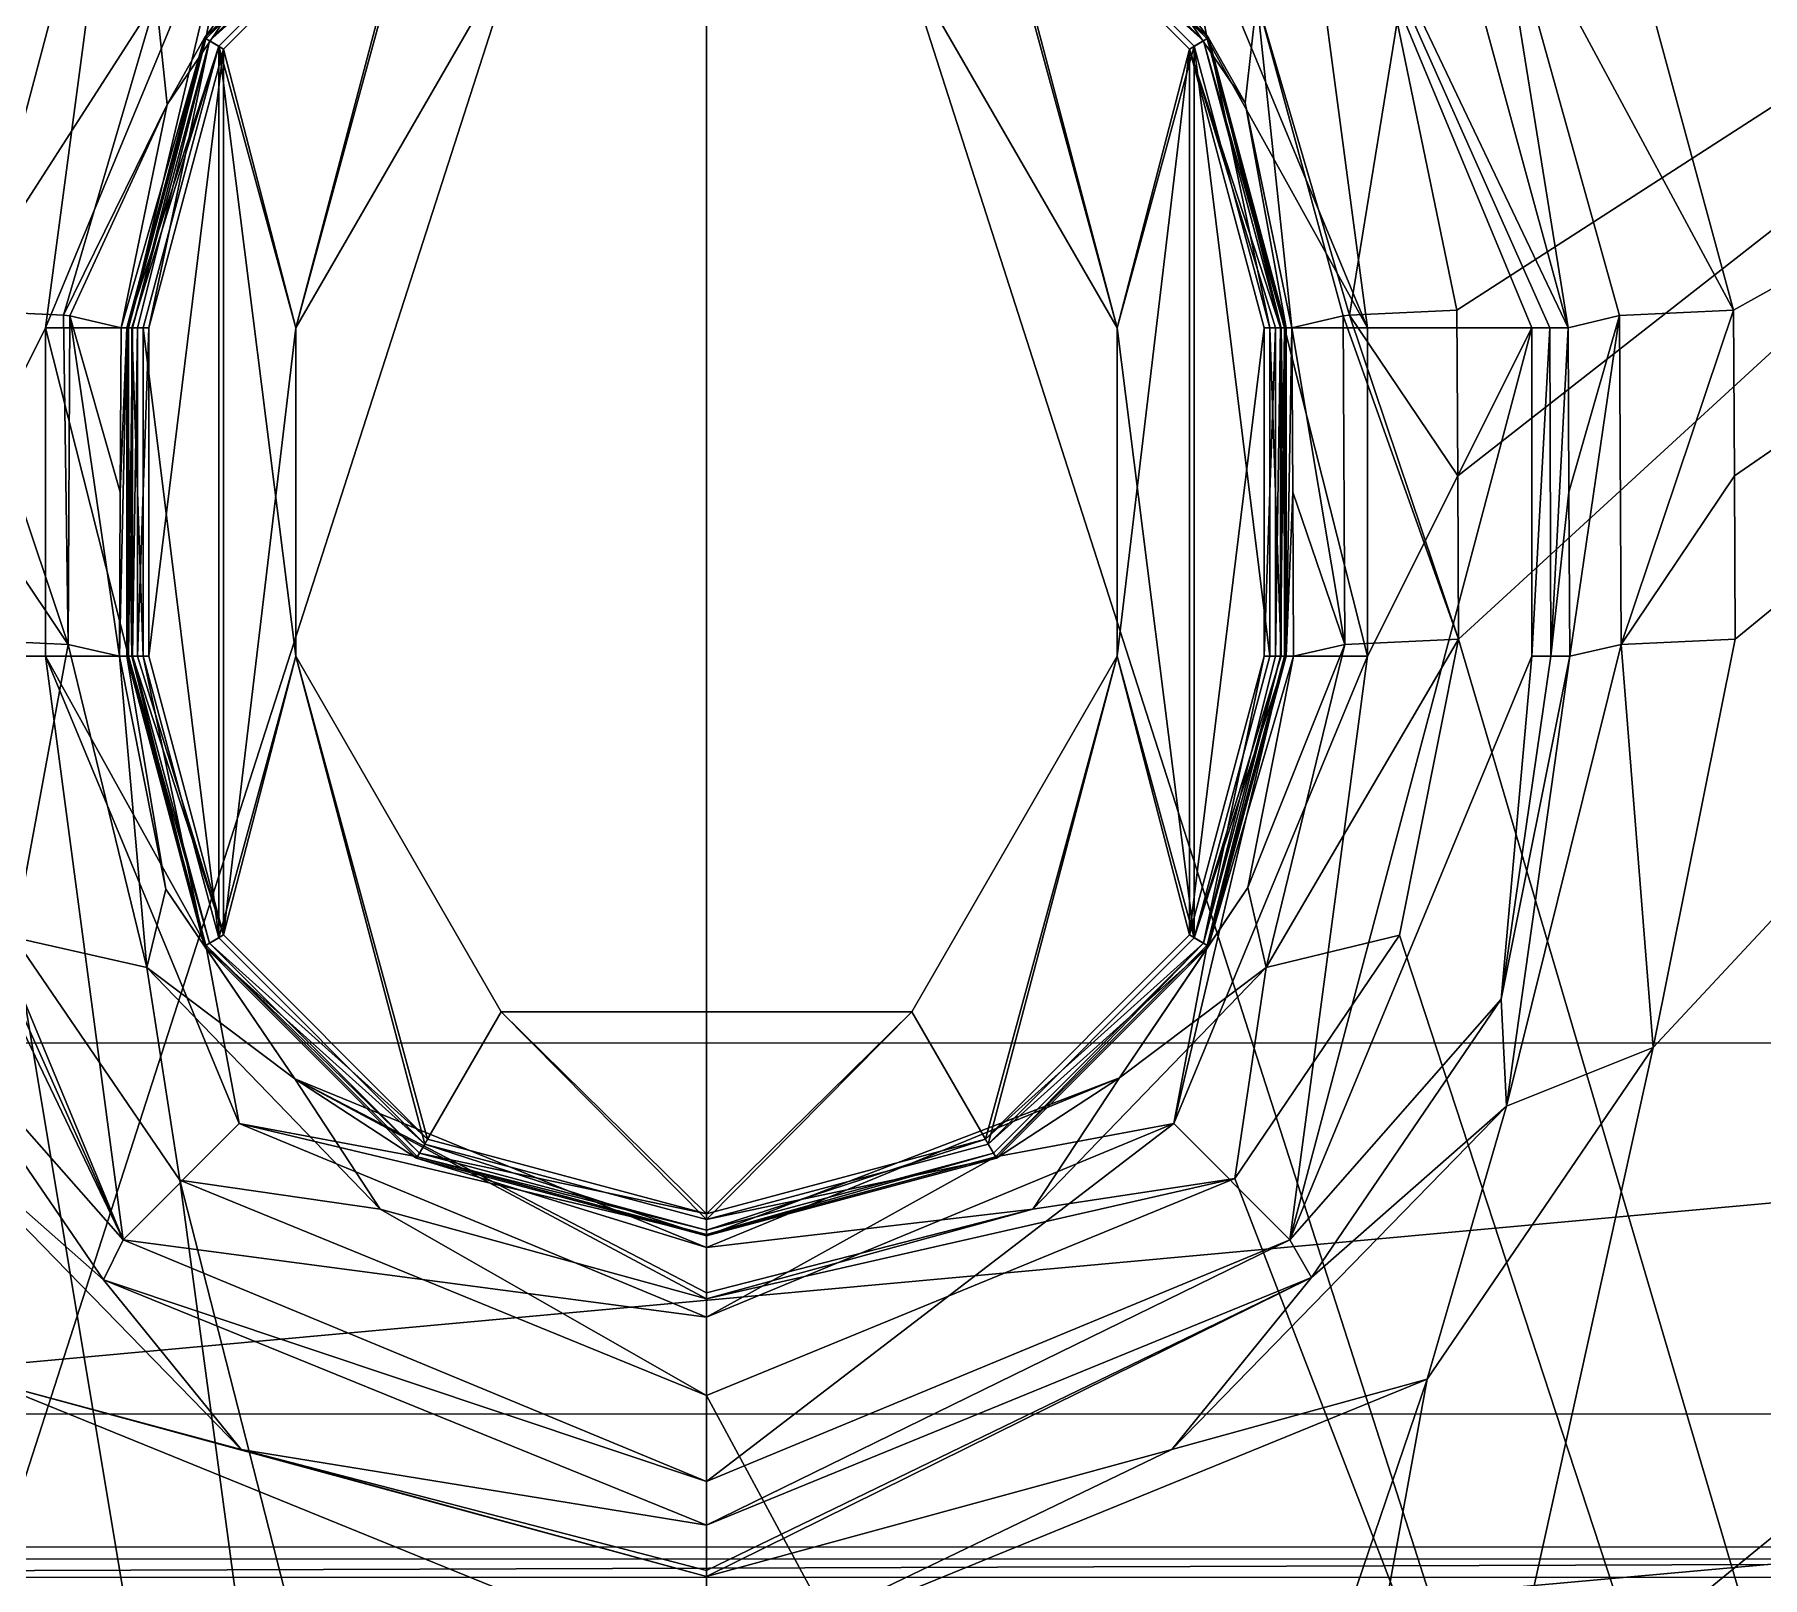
# Model space of a CAD drawing. Header units: millimetres. Extents: x -228 to 228, y -204 to 237.
# Drawn here: x -8.18 to 12.86, y 143.78 to 162.57 of the extents above; entities that cross this region are included whole.
import ezdxf

# ---------------------------------------------------------------- set-up
doc = ezdxf.new("R2010")
doc.units = ezdxf.units.MM
doc.header["$LTSCALE"] = 127.314815
for name, color, linetype in [('1', 7, 'CONTINUOUS'), ('102', 7, 'CONTINUOUS'), ('1094', 7, 'CONTINUOUS'), ('1095', 7, 'CONTINUOUS'), ('1096', 7, 'CONTINUOUS'), ('1097', 7, 'CONTINUOUS'), ('111', 7, 'CONTINUOUS'), ('112', 7, 'CONTINUOUS'), ('113', 7, 'CONTINUOUS'), ('15', 7, 'CONTINUOUS'), ('1785', 7, 'CONTINUOUS'), ('1786', 7, 'CONTINUOUS'), ('1788', 7, 'CONTINUOUS'), ('18', 7, 'CONTINUOUS'), ('28', 7, 'CONTINUOUS'), ('378', 7, 'CONTINUOUS'), ('45', 7, 'CONTINUOUS'), ('54', 7, 'CONTINUOUS'), ('605', 7, 'CONTINUOUS'), ('61', 7, 'CONTINUOUS'), ('64', 7, 'CONTINUOUS'), ('65', 7, 'CONTINUOUS'), ('74', 7, 'CONTINUOUS'), ('75', 7, 'CONTINUOUS'), ('76', 7, 'CONTINUOUS'), ('77', 7, 'CONTINUOUS'), ('80', 7, 'CONTINUOUS'), ('81', 7, 'CONTINUOUS'), ('82', 7, 'CONTINUOUS'), ('83', 7, 'CONTINUOUS'), ('92', 7, 'CONTINUOUS'), ('93', 7, 'CONTINUOUS'), ('932', 7, 'CONTINUOUS'), ('933', 7, 'CONTINUOUS'), ('934', 7, 'CONTINUOUS'), ('935', 7, 'CONTINUOUS'), ('94', 7, 'CONTINUOUS'), ('944', 7, 'CONTINUOUS'), ('946', 7, 'CONTINUOUS'), ('947', 7, 'CONTINUOUS'), ('959', 7, 'CONTINUOUS'), ('961', 7, 'CONTINUOUS'), ('962', 7, 'CONTINUOUS'), ('963', 7, 'CONTINUOUS'), ('964', 7, 'CONTINUOUS'), ('973', 7, 'CONTINUOUS'), ('974', 7, 'CONTINUOUS'), ('975', 7, 'CONTINUOUS'), ('976', 7, 'CONTINUOUS'), ('977', 7, 'CONTINUOUS'), ('978', 7, 'CONTINUOUS')]:
    doc.layers.add(name, color=color, linetype=linetype)

msp = doc.modelspace()

# ---------------------------------------------------------------- linework, layer by layer
at = {"layer": '1', "color": 5, "linetype": 'Continuous'}
for points in [[(0, 171, 1031.221), (0, 133.792, 1035.021), (24.976, 93.212, 1037.893), (0, 171, 1031.221)], [(39.756, 166.314, 1031.221), (0, 171, 1031.221), (24.976, 93.212, 1037.893), (39.756, 166.314, 1031.221)]]:
    msp.add_3dface(points, dxfattribs=at)
at = {"layer": '102', "color": 5, "linetype": 'Continuous'}
for points in [[(-6.114, 162.53, 1024.19), (-3.53, 165.114, 1024.19), (-5.016, 164.013, 1024.797), (-6.114, 162.53, 1024.19)], [(3.53, 165.114, 1024.19), (6.114, 162.53, 1024.19), (5.004, 164.026, 1024.796), (3.53, 165.114, 1024.19)], [(-6.567, 161.72, 1025.112), (-6.114, 162.53, 1024.19), (-5.016, 164.013, 1024.797), (-6.567, 161.72, 1025.112)], [(5.004, 164.026, 1024.796), (6.114, 162.53, 1024.19), (6.559, 161.739, 1025.11), (5.004, 164.026, 1024.796)], [(-7.06, 159, 1024.19), (-6.114, 162.53, 1024.19), (-7.128, 159, 1025.485), (-7.06, 159, 1024.19)], [(-7.128, 159, 1025.485), (-6.114, 162.53, 1024.19), (-6.567, 161.72, 1025.112), (-7.128, 159, 1025.485)], [(6.114, 162.53, 1024.19), (7.06, 159, 1024.19), (6.559, 161.739, 1025.11), (6.114, 162.53, 1024.19)], [(7.06, 159, 1024.19), (7.128, 159, 1025.485), (6.559, 161.739, 1025.11), (7.06, 159, 1024.19)]]:
    msp.add_3dface(points, dxfattribs=at)
at = {"layer": '1094', "color": 5, "linetype": 'Continuous'}
for points in [[(-5, 159, 1021), (-2.5, 163.33, 1021), (-5, 159, 1024), (-5, 159, 1021)], [(-2.5, 163.33, 1021), (-2.5, 163.33, 1024), (-5, 159, 1024), (-2.5, 163.33, 1021)], [(2.5, 163.33, 1021), (5, 159, 1021), (2.5, 163.33, 1024), (2.5, 163.33, 1021)], [(5, 159, 1021), (5, 159, 1024), (2.5, 163.33, 1024), (5, 159, 1021)]]:
    msp.add_3dface(points, dxfattribs=at)
at = {"layer": '1095', "color": 5, "linetype": 'Continuous'}
for points in [[(-5, 159, 1021), (-5, 159, 1024), (-5, 155, 1024), (-5, 159, 1021)], [(-5, 155, 1021), (-5, 159, 1021), (-5, 155, 1024), (-5, 155, 1021)]]:
    msp.add_3dface(points, dxfattribs=at)
at = {"layer": '1096', "color": 5, "linetype": 'Continuous'}
for points in [[(-2.5, 150.67, 1021), (-5, 155, 1021), (-2.5, 150.67, 1024), (-2.5, 150.67, 1021)], [(-5, 155, 1021), (-5, 155, 1024), (-2.5, 150.67, 1024), (-5, 155, 1021)], [(5, 155, 1021), (2.5, 150.67, 1021), (5, 155, 1024), (5, 155, 1021)], [(2.5, 150.67, 1021), (2.5, 150.67, 1024), (5, 155, 1024), (2.5, 150.67, 1021)], [(-2.5, 150.67, 1021), (-2.5, 150.67, 1024), (2.5, 150.67, 1024), (-2.5, 150.67, 1021)], [(2.5, 150.67, 1021), (-2.5, 150.67, 1021), (2.5, 150.67, 1024), (2.5, 150.67, 1021)]]:
    msp.add_3dface(points, dxfattribs=at)
at = {"layer": '1097', "color": 5, "linetype": 'Continuous'}
for points in [[(5, 159, 1021), (5, 155, 1021), (5, 159, 1024), (5, 159, 1021)], [(5, 159, 1024), (5, 155, 1021), (5, 155, 1024), (5, 159, 1024)]]:
    msp.add_3dface(points, dxfattribs=at)
at = {"layer": '111', "color": 5, "linetype": 'Continuous'}
for points in [[(7.128, 159, 1025.485), (7.06, 159, 1024.19), (7.06, 155, 1024.19), (7.128, 159, 1025.485)], [(7.128, 159, 1025.485), (7.06, 155, 1024.19), (7.139, 157, 1025.698), (7.128, 159, 1025.485)], [(7.06, 155, 1024.19), (7.15, 155, 1025.908), (7.139, 157, 1025.698), (7.06, 155, 1024.19)]]:
    msp.add_3dface(points, dxfattribs=at)
at = {"layer": '112', "color": 5, "linetype": 'Continuous'}
for points in [[(-7.06, 155, 1024.19), (-7.15, 155, 1025.908), (-6.585, 152.163, 1026.287), (-7.06, 155, 1024.19)], [(-6.114, 151.47, 1024.19), (-7.06, 155, 1024.19), (-6.585, 152.163, 1026.287), (-6.114, 151.47, 1024.19)], [(7.15, 155, 1025.908), (7.06, 155, 1024.19), (6.114, 151.47, 1024.19), (7.15, 155, 1025.908)], [(7.15, 155, 1025.908), (6.114, 151.47, 1024.19), (6.593, 152.184, 1026.284), (7.15, 155, 1025.908)], [(-5.014, 149.852, 1026.595), (-6.114, 151.47, 1024.19), (-6.585, 152.163, 1026.287), (-5.014, 149.852, 1026.595)], [(6.593, 152.184, 1026.284), (6.114, 151.47, 1024.19), (5.028, 149.866, 1026.593), (6.593, 152.184, 1026.284)], [(-3.53, 148.886, 1024.19), (-6.114, 151.47, 1024.19), (-5.014, 149.852, 1026.595), (-3.53, 148.886, 1024.19)], [(6.114, 151.47, 1024.19), (3.53, 148.886, 1024.19), (5.028, 149.866, 1026.593), (6.114, 151.47, 1024.19)], [(0, 147.8, 1026.868), (-3.53, 148.886, 1024.19), (-5.014, 149.852, 1026.595), (0, 147.8, 1026.868)], [(3.53, 148.886, 1024.19), (0, 147.94, 1024.19), (5.028, 149.866, 1026.593), (3.53, 148.886, 1024.19)], [(5.028, 149.866, 1026.593), (0, 147.94, 1024.19), (0, 147.8, 1026.868), (5.028, 149.866, 1026.593)], [(0, 147.94, 1024.19), (-3.53, 148.886, 1024.19), (0, 147.8, 1026.868), (0, 147.94, 1024.19)]]:
    msp.add_3dface(points, dxfattribs=at)
at = {"layer": '113', "color": 5, "linetype": 'Continuous'}
for points in [[(-7.06, 159, 1024.19), (-7.15, 155, 1025.908), (-7.06, 155, 1024.19), (-7.06, 159, 1024.19)], [(-7.15, 155, 1025.908), (-7.06, 159, 1024.19), (-7.139, 157, 1025.698), (-7.15, 155, 1025.908)], [(-7.06, 159, 1024.19), (-7.128, 159, 1025.485), (-7.139, 157, 1025.698), (-7.06, 159, 1024.19)]]:
    msp.add_3dface(points, dxfattribs=at)
at = {"layer": '15', "color": 5, "linetype": 'Continuous'}
for points in [[(0, 133.792, 1035.021), (0, 171, 1031.221), (-39.756, 166.314, 1031.221), (0, 133.792, 1035.021)], [(0, 96.5, 1037.893), (0, 133.792, 1035.021), (-39.756, 166.314, 1031.221), (0, 96.5, 1037.893)], [(0, 96.5, 1037.893), (-39.756, 166.314, 1031.221), (-24.976, 93.212, 1037.893), (0, 96.5, 1037.893)]]:
    msp.add_3dface(points, dxfattribs=at)
at = {"layer": '1785', "color": 2, "linetype": 'Continuous'}
for points in [[(-33.271, 145.768, 26), (-31.932, 139.902, 26), (33.271, 145.768, 26), (-33.271, 145.768, 26)], [(-31.932, 139.902, 26), (31.932, 139.902, 26), (33.271, 145.768, 26), (-31.932, 139.902, 26)]]:
    msp.add_3dface(points, dxfattribs=at)
at = {"layer": '1786', "color": 2, "linetype": 'Continuous'}
for points in [[(-34.303, 150.291, 25.156), (34.303, 150.291, 25.156), (-32.901, 144.148, 18.855), (-34.303, 150.291, 25.156)], [(-32.901, 144.148, 18.855), (34.303, 150.291, 25.156), (32.901, 144.148, 18.855), (-32.901, 144.148, 18.855)]]:
    msp.add_3dface(points, dxfattribs=at)
at = {"layer": '1788', "color": 2, "linetype": 'Continuous'}
for points in [[(-32.868, 144.006, 18.527), (32.868, 144.006, 18.527), (-32.817, 143.78, 14.121), (-32.868, 144.006, 18.527)], [(-32.817, 143.78, 14.121), (32.868, 144.006, 18.527), (32.817, 143.78, 14.121), (-32.817, 143.78, 14.121)]]:
    msp.add_3dface(points, dxfattribs=at)
at = {"layer": '18', "color": 5, "linetype": 'Continuous'}
for points in [[(0, 170.772, 1029.234), (-24.976, 93.212, 1035.889), (-39.703, 166.093, 1029.234), (0, 170.772, 1029.234)], [(0, 170.772, 1029.234), (0, 133.677, 1033.024), (-24.976, 93.212, 1035.889), (0, 170.772, 1029.234)]]:
    msp.add_3dface(points, dxfattribs=at)
at = {"layer": '28', "color": 5, "linetype": 'Continuous'}
for points in [[(0, 170.772, 1029.234), (39.703, 166.093, 1029.234), (0, 133.677, 1033.024), (0, 170.772, 1029.234)], [(24.976, 93.212, 1035.889), (0, 96.5, 1035.889), (39.703, 166.093, 1029.234), (24.976, 93.212, 1035.889)], [(39.703, 166.093, 1029.234), (0, 96.5, 1035.889), (0, 133.677, 1033.024), (39.703, 166.093, 1029.234)]]:
    msp.add_3dface(points, dxfattribs=at)
at = {"layer": '378', "color": 5, "linetype": 'Continuous'}
for points in [[(0, 101, 1032.484), (-23.9, 168.734, 1026.154), (-26.141, 97.559, 1032.484), (0, 101, 1032.484)], [(-23.9, 168.734, 1026.154), (0, 101, 1032.484), (-8.43, 151.576, 1028.172), (-23.9, 168.734, 1026.154)], [(-8.43, 151.576, 1028.172), (0, 101, 1032.484), (-6.416, 148.62, 1028.48), (-8.43, 151.576, 1028.172)], [(0, 101, 1032.484), (0, 123.513, 1030.789), (-6.416, 148.62, 1028.48), (0, 101, 1032.484)], [(0, 123.513, 1030.789), (0, 145.998, 1028.754), (-6.416, 148.62, 1028.48), (0, 123.513, 1030.789)]]:
    msp.add_3dface(points, dxfattribs=at)
at = {"layer": '45', "color": 5, "linetype": 'Continuous'}
msp.add_3dface([(0, 142.61, 1026.068), (-25.387, 94.747, 1029.672), (-8.743, 146.165, 1025.697), (0, 142.61, 1026.068)], dxfattribs=at)
at = {"layer": '54', "color": 5, "linetype": 'Continuous'}
for points in [[(11.528, 150.233, 1025.272), (27.868, 167.778, 1023.174), (0, 98.089, 1029.672), (11.528, 150.233, 1025.272)], [(0, 98.089, 1029.672), (27.868, 167.778, 1023.174), (25.387, 94.747, 1029.672), (0, 98.089, 1029.672)], [(10.825, 165.408, 1023.663), (27.868, 167.778, 1023.174), (12.507, 159.213, 1024.327), (10.825, 165.408, 1023.663)], [(12.529, 155.208, 1024.752), (27.868, 167.778, 1023.174), (11.528, 150.233, 1025.272), (12.529, 155.208, 1024.752)], [(12.507, 159.213, 1024.327), (27.868, 167.778, 1023.174), (12.518, 157.196, 1024.543), (12.507, 159.213, 1024.327)], [(12.518, 157.196, 1024.543), (27.868, 167.778, 1023.174), (12.529, 155.208, 1024.752), (12.518, 157.196, 1024.543)], [(8.776, 146.197, 1025.694), (11.528, 150.233, 1025.272), (0, 98.089, 1029.672), (8.776, 146.197, 1025.694)], [(0, 142.61, 1026.068), (8.776, 146.197, 1025.694), (0, 120.363, 1028.037), (0, 142.61, 1026.068)], [(0, 120.363, 1028.037), (8.776, 146.197, 1025.694), (0, 98.089, 1029.672), (0, 120.363, 1028.037)]]:
    msp.add_3dface(points, dxfattribs=at)
at = {"layer": '605', "color": 5, "linetype": 'Continuous'}
for points in [[(8.413, 162.727, 1026.993), (9.137, 159.213, 1027.369), (23.9, 168.734, 1026.154), (8.413, 162.727, 1026.993)], [(9.137, 159.213, 1027.369), (9.149, 157.197, 1027.584), (23.9, 168.734, 1026.154), (9.137, 159.213, 1027.369)], [(9.16, 155.208, 1027.793), (23.9, 168.734, 1026.154), (9.149, 157.197, 1027.584), (9.16, 155.208, 1027.793)], [(9.16, 155.208, 1027.793), (26.141, 97.559, 1032.484), (23.9, 168.734, 1026.154), (9.16, 155.208, 1027.793)], [(8.441, 151.602, 1028.169), (26.141, 97.559, 1032.484), (9.16, 155.208, 1027.793), (8.441, 151.602, 1028.169)], [(6.434, 148.638, 1028.478), (26.141, 97.559, 1032.484), (8.441, 151.602, 1028.169), (6.434, 148.638, 1028.478)], [(0, 145.998, 1028.754), (26.141, 97.559, 1032.484), (6.434, 148.638, 1028.478), (0, 145.998, 1028.754)], [(0, 123.513, 1030.789), (26.141, 97.559, 1032.484), (0, 145.998, 1028.754), (0, 123.513, 1030.789)]]:
    msp.add_3dface(points, dxfattribs=at)
at = {"layer": '61', "color": 5, "linetype": 'Continuous'}
for points in [[(-10.05, 155, 1014), (-10.05, 159, 1014), (-7.106, 166.106, 1014), (-10.05, 155, 1014)], [(-10.05, 155, 1014), (-7.106, 166.106, 1014), (-8.05, 159, 1014), (-10.05, 155, 1014)], [(-8.05, 159, 1014), (-7.106, 166.106, 1014), (-5.692, 164.692, 1014), (-8.05, 159, 1014)], [(5.692, 164.692, 1014), (7.106, 166.106, 1014), (8.05, 159, 1014), (5.692, 164.692, 1014)], [(7.106, 166.106, 1014), (10.05, 159, 1014), (8.05, 159, 1014), (7.106, 166.106, 1014)], [(-10.05, 155, 1014), (-8.05, 159, 1014), (-8.05, 155, 1014), (-10.05, 155, 1014)], [(10.05, 155, 1014), (7.106, 147.894, 1014), (10.05, 159, 1014), (10.05, 155, 1014)], [(10.05, 159, 1014), (7.106, 147.894, 1014), (8.05, 155, 1014), (10.05, 159, 1014)], [(8.05, 159, 1014), (10.05, 159, 1014), (8.05, 155, 1014), (8.05, 159, 1014)], [(-7.106, 147.894, 1014), (-10.05, 155, 1014), (-8.05, 155, 1014), (-7.106, 147.894, 1014)], [(-5.692, 149.308, 1014), (-7.106, 147.894, 1014), (-8.05, 155, 1014), (-5.692, 149.308, 1014)], [(8.05, 155, 1014), (7.106, 147.894, 1014), (5.692, 149.308, 1014), (8.05, 155, 1014)], [(0, 146.95, 1014), (-7.106, 147.894, 1014), (-5.692, 149.308, 1014), (0, 146.95, 1014)], [(7.106, 147.894, 1014), (0, 144.95, 1014), (5.692, 149.308, 1014), (7.106, 147.894, 1014)], [(5.692, 149.308, 1014), (0, 144.95, 1014), (0, 146.95, 1014), (5.692, 149.308, 1014)], [(0, 144.95, 1014), (-7.106, 147.894, 1014), (0, 146.95, 1014), (0, 144.95, 1014)]]:
    msp.add_3dface(points, dxfattribs=at)
at = {"layer": '64', "color": 5, "linetype": 'Continuous'}
for points in [[(-5.881, 162.395, 1021), (-3.396, 164.881, 1021), (-5, 159, 1021), (-5.881, 162.395, 1021)], [(-5, 159, 1021), (-3.396, 164.881, 1021), (-2.5, 163.33, 1021), (-5, 159, 1021)], [(3.396, 164.881, 1021), (5, 159, 1021), (2.5, 163.33, 1021), (3.396, 164.881, 1021)], [(3.396, 164.881, 1021), (5.881, 162.395, 1021), (5, 159, 1021), (3.396, 164.881, 1021)], [(-6.791, 159, 1021), (-5.881, 162.395, 1021), (-6.791, 155, 1021), (-6.791, 159, 1021)], [(-6.791, 155, 1021), (-5.881, 162.395, 1021), (-5.881, 151.605, 1021), (-6.791, 155, 1021)], [(-5.881, 151.605, 1021), (-5.881, 162.395, 1021), (-5, 159, 1021), (-5.881, 151.605, 1021)], [(5.881, 162.395, 1021), (5.881, 151.605, 1021), (5, 155, 1021), (5.881, 162.395, 1021)], [(5, 159, 1021), (5.881, 162.395, 1021), (5, 155, 1021), (5, 159, 1021)], [(5.881, 162.395, 1021), (6.791, 159, 1021), (5.881, 151.605, 1021), (5.881, 162.395, 1021)], [(-5, 155, 1021), (-5.881, 151.605, 1021), (-5, 159, 1021), (-5, 155, 1021)], [(6.791, 159, 1021), (6.791, 155, 1021), (5.881, 151.605, 1021), (6.791, 159, 1021)], [(-3.396, 149.119, 1021), (-5.881, 151.605, 1021), (-5, 155, 1021), (-3.396, 149.119, 1021)], [(-2.5, 150.67, 1021), (-3.396, 149.119, 1021), (-5, 155, 1021), (-2.5, 150.67, 1021)], [(5, 155, 1021), (3.396, 149.119, 1021), (2.5, 150.67, 1021), (5, 155, 1021)], [(5.881, 151.605, 1021), (3.396, 149.119, 1021), (5, 155, 1021), (5.881, 151.605, 1021)], [(0, 148.209, 1021), (-3.396, 149.119, 1021), (-2.5, 150.67, 1021), (0, 148.209, 1021)], [(2.5, 150.67, 1021), (0, 148.209, 1021), (-2.5, 150.67, 1021), (2.5, 150.67, 1021)], [(3.396, 149.119, 1021), (0, 148.209, 1021), (2.5, 150.67, 1021), (3.396, 149.119, 1021)]]:
    msp.add_3dface(points, dxfattribs=at)
at = {"layer": '65', "color": 5, "linetype": 'Continuous'}
for points in [[(-3.43, 164.941, 1024), (-5.941, 162.43, 1024), (-5, 159, 1024), (-3.43, 164.941, 1024)], [(-2.5, 163.33, 1024), (-3.43, 164.941, 1024), (-5, 159, 1024), (-2.5, 163.33, 1024)], [(5, 159, 1024), (3.43, 164.941, 1024), (2.5, 163.33, 1024), (5, 159, 1024)], [(5.941, 162.43, 1024), (3.43, 164.941, 1024), (5, 159, 1024), (5.941, 162.43, 1024)], [(-6.86, 159, 1024), (-5.941, 151.57, 1024), (-5.941, 162.43, 1024), (-6.86, 159, 1024)], [(-5.941, 162.43, 1024), (-5.941, 151.57, 1024), (-5, 155, 1024), (-5.941, 162.43, 1024)], [(-5, 159, 1024), (-5.941, 162.43, 1024), (-5, 155, 1024), (-5, 159, 1024)], [(5.941, 151.57, 1024), (5.941, 162.43, 1024), (5, 159, 1024), (5.941, 151.57, 1024)], [(6.86, 155, 1024), (6.86, 159, 1024), (5.941, 162.43, 1024), (6.86, 155, 1024)], [(5.941, 151.57, 1024), (6.86, 155, 1024), (5.941, 162.43, 1024), (5.941, 151.57, 1024)], [(-6.86, 155, 1024), (-5.941, 151.57, 1024), (-6.86, 159, 1024), (-6.86, 155, 1024)], [(5.941, 151.57, 1024), (5, 159, 1024), (5, 155, 1024), (5.941, 151.57, 1024)], [(-5.941, 151.57, 1024), (-3.43, 149.059, 1024), (-5, 155, 1024), (-5.941, 151.57, 1024)], [(-5, 155, 1024), (-3.43, 149.059, 1024), (-2.5, 150.67, 1024), (-5, 155, 1024)], [(2.5, 150.67, 1024), (3.43, 149.059, 1024), (5, 155, 1024), (2.5, 150.67, 1024)], [(3.43, 149.059, 1024), (5.941, 151.57, 1024), (5, 155, 1024), (3.43, 149.059, 1024)], [(-3.43, 149.059, 1024), (0, 148.14, 1024), (-2.5, 150.67, 1024), (-3.43, 149.059, 1024)], [(-2.5, 150.67, 1024), (0, 148.14, 1024), (2.5, 150.67, 1024), (-2.5, 150.67, 1024)], [(0, 148.14, 1024), (3.43, 149.059, 1024), (2.5, 150.67, 1024), (0, 148.14, 1024)]]:
    msp.add_3dface(points, dxfattribs=at)
at = {"layer": '74', "color": 5, "linetype": 'Continuous'}
for points in [[(-6.098, 162.521, 1015.009), (-5.692, 164.692, 1014), (-3.521, 165.098, 1015.009), (-6.098, 162.521, 1015.009)], [(3.521, 165.098, 1015.009), (5.692, 164.692, 1014), (6.098, 162.521, 1015.009), (3.521, 165.098, 1015.009)], [(-8.05, 159, 1014), (-5.692, 164.692, 1014), (-7.041, 159, 1015.009), (-8.05, 159, 1014)], [(-7.041, 159, 1015.009), (-5.692, 164.692, 1014), (-6.098, 162.521, 1015.009), (-7.041, 159, 1015.009)], [(5.692, 164.692, 1014), (8.05, 159, 1014), (6.098, 162.521, 1015.009), (5.692, 164.692, 1014)], [(8.05, 159, 1014), (7.041, 159, 1015.009), (6.098, 162.521, 1015.009), (8.05, 159, 1014)]]:
    msp.add_3dface(points, dxfattribs=at)
at = {"layer": '75', "color": 5, "linetype": 'Continuous'}
for points in [[(8.05, 159, 1014), (8.05, 155, 1014), (7.041, 159, 1015.009), (8.05, 159, 1014)], [(8.05, 155, 1014), (7.041, 155, 1015.009), (7.041, 159, 1015.009), (8.05, 155, 1014)]]:
    msp.add_3dface(points, dxfattribs=at)
at = {"layer": '76', "color": 5, "linetype": 'Continuous'}
for points in [[(-5.692, 149.308, 1014), (-8.05, 155, 1014), (-6.098, 151.479, 1015.009), (-5.692, 149.308, 1014)], [(-8.05, 155, 1014), (-7.041, 155, 1015.009), (-6.098, 151.479, 1015.009), (-8.05, 155, 1014)], [(8.05, 155, 1014), (5.692, 149.308, 1014), (7.041, 155, 1015.009), (8.05, 155, 1014)], [(7.041, 155, 1015.009), (5.692, 149.308, 1014), (6.098, 151.479, 1015.009), (7.041, 155, 1015.009)], [(-3.521, 148.902, 1015.009), (-5.692, 149.308, 1014), (-6.098, 151.479, 1015.009), (-3.521, 148.902, 1015.009)], [(6.098, 151.479, 1015.009), (5.692, 149.308, 1014), (3.521, 148.902, 1015.009), (6.098, 151.479, 1015.009)], [(0, 146.95, 1014), (-5.692, 149.308, 1014), (0, 147.959, 1015.009), (0, 146.95, 1014)], [(0, 147.959, 1015.009), (-5.692, 149.308, 1014), (-3.521, 148.902, 1015.009), (0, 147.959, 1015.009)], [(5.692, 149.308, 1014), (0, 146.95, 1014), (3.521, 148.902, 1015.009), (5.692, 149.308, 1014)], [(3.521, 148.902, 1015.009), (0, 146.95, 1014), (0, 147.959, 1015.009), (3.521, 148.902, 1015.009)]]:
    msp.add_3dface(points, dxfattribs=at)
at = {"layer": '77', "color": 5, "linetype": 'Continuous'}
for points in [[(-8.05, 155, 1014), (-8.05, 159, 1014), (-7.041, 155, 1015.009), (-8.05, 155, 1014)], [(-7.041, 155, 1015.009), (-8.05, 159, 1014), (-7.041, 159, 1015.009), (-7.041, 155, 1015.009)]]:
    msp.add_3dface(points, dxfattribs=at)
at = {"layer": '80', "color": 5, "linetype": 'Continuous'}
for points in [[(-6.098, 162.521, 1015.009), (-3.521, 165.098, 1015.009), (-6.054, 162.495, 1020.802), (-6.098, 162.521, 1015.009)], [(-6.054, 162.495, 1020.802), (-3.521, 165.098, 1015.009), (-3.495, 165.054, 1020.802), (-6.054, 162.495, 1020.802)], [(3.521, 165.098, 1015.009), (6.098, 162.521, 1015.009), (3.495, 165.054, 1020.802), (3.521, 165.098, 1015.009)], [(3.495, 165.054, 1020.802), (6.098, 162.521, 1015.009), (6.054, 162.495, 1020.802), (3.495, 165.054, 1020.802)], [(-7.041, 159, 1015.009), (-6.098, 162.521, 1015.009), (-6.991, 159, 1020.802), (-7.041, 159, 1015.009)], [(-6.991, 159, 1020.802), (-6.098, 162.521, 1015.009), (-6.054, 162.495, 1020.802), (-6.991, 159, 1020.802)], [(6.098, 162.521, 1015.009), (7.041, 159, 1015.009), (6.054, 162.495, 1020.802), (6.098, 162.521, 1015.009)], [(7.041, 159, 1015.009), (6.991, 159, 1020.802), (6.054, 162.495, 1020.802), (7.041, 159, 1015.009)]]:
    msp.add_3dface(points, dxfattribs=at)
at = {"layer": '81', "color": 5, "linetype": 'Continuous'}
for points in [[(-7.041, 155, 1015.009), (-7.041, 159, 1015.009), (-6.991, 159, 1020.802), (-7.041, 155, 1015.009)], [(-7.041, 155, 1015.009), (-6.991, 159, 1020.802), (-6.991, 155, 1020.802), (-7.041, 155, 1015.009)]]:
    msp.add_3dface(points, dxfattribs=at)
at = {"layer": '82', "color": 5, "linetype": 'Continuous'}
for points in [[(-6.098, 151.479, 1015.009), (-7.041, 155, 1015.009), (-6.054, 151.505, 1020.802), (-6.098, 151.479, 1015.009)], [(-7.041, 155, 1015.009), (-6.991, 155, 1020.802), (-6.054, 151.505, 1020.802), (-7.041, 155, 1015.009)], [(6.991, 155, 1020.802), (6.098, 151.479, 1015.009), (6.054, 151.505, 1020.802), (6.991, 155, 1020.802)], [(7.041, 155, 1015.009), (6.098, 151.479, 1015.009), (6.991, 155, 1020.802), (7.041, 155, 1015.009)], [(-3.495, 148.946, 1020.802), (-6.098, 151.479, 1015.009), (-6.054, 151.505, 1020.802), (-3.495, 148.946, 1020.802)], [(-3.521, 148.902, 1015.009), (-6.098, 151.479, 1015.009), (-3.495, 148.946, 1020.802), (-3.521, 148.902, 1015.009)], [(6.054, 151.505, 1020.802), (3.521, 148.902, 1015.009), (3.495, 148.946, 1020.802), (6.054, 151.505, 1020.802)], [(6.098, 151.479, 1015.009), (3.521, 148.902, 1015.009), (6.054, 151.505, 1020.802), (6.098, 151.479, 1015.009)], [(0, 148.009, 1020.802), (-3.521, 148.902, 1015.009), (-3.495, 148.946, 1020.802), (0, 148.009, 1020.802)], [(0, 147.959, 1015.009), (-3.521, 148.902, 1015.009), (0, 148.009, 1020.802), (0, 147.959, 1015.009)], [(3.521, 148.902, 1015.009), (0, 147.959, 1015.009), (3.495, 148.946, 1020.802), (3.521, 148.902, 1015.009)], [(3.495, 148.946, 1020.802), (0, 147.959, 1015.009), (0, 148.009, 1020.802), (3.495, 148.946, 1020.802)]]:
    msp.add_3dface(points, dxfattribs=at)
at = {"layer": '83', "color": 5, "linetype": 'Continuous'}
for points in [[(7.041, 159, 1015.009), (7.041, 155, 1015.009), (6.991, 155, 1020.802), (7.041, 159, 1015.009)], [(6.991, 159, 1020.802), (7.041, 159, 1015.009), (6.991, 155, 1020.802), (6.991, 159, 1020.802)]]:
    msp.add_3dface(points, dxfattribs=at)
at = {"layer": '92', "color": 5, "linetype": 'Continuous'}
for points in [[(-10.282, 155, 1018.433), (-7.106, 147.894, 1014), (-10.515, 155, 1022.867), (-10.282, 155, 1018.433)], [(-10.515, 155, 1022.867), (-7.106, 147.894, 1014), (-9.667, 150.796, 1023.39), (-10.515, 155, 1022.867)], [(-10.05, 155, 1014), (-7.106, 147.894, 1014), (-10.282, 155, 1018.433), (-10.05, 155, 1014)], [(7.106, 147.894, 1014), (10.05, 155, 1014), (9.679, 150.823, 1023.387), (7.106, 147.894, 1014)], [(9.679, 150.823, 1023.387), (10.05, 155, 1014), (10.282, 155, 1018.433), (9.679, 150.823, 1023.387)], [(10.515, 155, 1022.867), (9.679, 150.823, 1023.387), (10.282, 155, 1018.433), (10.515, 155, 1022.867)], [(-9.667, 150.796, 1023.39), (-7.106, 147.894, 1014), (-7.343, 147.405, 1023.811), (-9.667, 150.796, 1023.39)], [(7.37, 147.432, 1023.808), (7.106, 147.894, 1014), (9.679, 150.823, 1023.387), (7.37, 147.432, 1023.808)], [(-7.106, 147.894, 1014), (0, 144.95, 1014), (-7.343, 147.405, 1023.811), (-7.106, 147.894, 1014)], [(0, 144.95, 1014), (7.106, 147.894, 1014), (0, 144.416, 1024.182), (0, 144.95, 1014)], [(0, 144.416, 1024.182), (7.106, 147.894, 1014), (7.37, 147.432, 1023.808), (0, 144.416, 1024.182)], [(0, 144.95, 1014), (0, 144.416, 1024.182), (-7.343, 147.405, 1023.811), (0, 144.95, 1014)]]:
    msp.add_3dface(points, dxfattribs=at)
at = {"layer": '93', "color": 5, "linetype": 'Continuous'}
for points in [[(10.05, 155, 1014), (10.05, 159, 1014), (10.271, 159, 1018.221), (10.05, 155, 1014)], [(10.282, 155, 1018.433), (10.05, 155, 1014), (10.271, 159, 1018.221), (10.282, 155, 1018.433)], [(10.493, 159, 1022.444), (10.282, 155, 1018.433), (10.271, 159, 1018.221), (10.493, 159, 1022.444)], [(10.282, 155, 1018.433), (10.493, 159, 1022.444), (10.504, 157, 1022.657), (10.282, 155, 1018.433)], [(10.515, 155, 1022.867), (10.282, 155, 1018.433), (10.504, 157, 1022.657), (10.515, 155, 1022.867)]]:
    msp.add_3dface(points, dxfattribs=at)
at = {"layer": '932', "color": 5, "linetype": 'Continuous'}
for points in [[(-6.991, 155, 1020.802), (-5.881, 151.605, 1021), (-6.054, 151.505, 1020.802), (-6.991, 155, 1020.802)], [(-5.881, 151.605, 1021), (-6.991, 155, 1020.802), (-6.931, 155, 1020.942), (-5.881, 151.605, 1021)], [(-6.791, 155, 1021), (-5.881, 151.605, 1021), (-6.931, 155, 1020.942), (-6.791, 155, 1021)], [(5.881, 151.605, 1021), (6.791, 155, 1021), (6.054, 151.505, 1020.802), (5.881, 151.605, 1021)], [(6.054, 151.505, 1020.802), (6.791, 155, 1021), (6.931, 155, 1020.942), (6.054, 151.505, 1020.802)], [(6.991, 155, 1020.802), (6.054, 151.505, 1020.802), (6.931, 155, 1020.942), (6.991, 155, 1020.802)], [(-5.881, 151.605, 1021), (-3.396, 149.119, 1021), (-6.054, 151.505, 1020.802), (-5.881, 151.605, 1021)], [(3.396, 149.119, 1021), (5.881, 151.605, 1021), (6.054, 151.505, 1020.802), (3.396, 149.119, 1021)], [(-3.396, 149.119, 1021), (-3.495, 148.946, 1020.802), (-6.054, 151.505, 1020.802), (-3.396, 149.119, 1021)], [(3.396, 149.119, 1021), (6.054, 151.505, 1020.802), (3.495, 148.946, 1020.802), (3.396, 149.119, 1021)], [(-3.396, 149.119, 1021), (0, 148.209, 1021), (-3.495, 148.946, 1020.802), (-3.396, 149.119, 1021)], [(0, 148.209, 1021), (3.396, 149.119, 1021), (0, 148.009, 1020.802), (0, 148.209, 1021)], [(3.396, 149.119, 1021), (3.495, 148.946, 1020.802), (0, 148.009, 1020.802), (3.396, 149.119, 1021)], [(0, 148.209, 1021), (0, 148.009, 1020.802), (-3.495, 148.946, 1020.802), (0, 148.209, 1021)]]:
    msp.add_3dface(points, dxfattribs=at)
at = {"layer": '933', "color": 5, "linetype": 'Continuous'}
for points in [[(-6.991, 155, 1020.802), (-6.991, 159, 1020.802), (-6.931, 159, 1020.942), (-6.991, 155, 1020.802)], [(-6.931, 155, 1020.942), (-6.991, 155, 1020.802), (-6.931, 159, 1020.942), (-6.931, 155, 1020.942)], [(-6.791, 159, 1021), (-6.791, 155, 1021), (-6.931, 155, 1020.942), (-6.791, 159, 1021)], [(-6.791, 159, 1021), (-6.931, 155, 1020.942), (-6.931, 159, 1020.942), (-6.791, 159, 1021)]]:
    msp.add_3dface(points, dxfattribs=at)
at = {"layer": '934', "color": 5, "linetype": 'Continuous'}
for points in [[(-3.396, 164.881, 1021), (-6.054, 162.495, 1020.802), (-3.495, 165.054, 1020.802), (-3.396, 164.881, 1021)], [(3.396, 164.881, 1021), (3.495, 165.054, 1020.802), (6.054, 162.495, 1020.802), (3.396, 164.881, 1021)], [(-3.396, 164.881, 1021), (-5.881, 162.395, 1021), (-6.054, 162.495, 1020.802), (-3.396, 164.881, 1021)], [(5.881, 162.395, 1021), (3.396, 164.881, 1021), (6.054, 162.495, 1020.802), (5.881, 162.395, 1021)], [(-6.991, 159, 1020.802), (-6.054, 162.495, 1020.802), (-6.931, 159, 1020.942), (-6.991, 159, 1020.802)], [(-6.054, 162.495, 1020.802), (-6.791, 159, 1021), (-6.931, 159, 1020.942), (-6.054, 162.495, 1020.802)], [(-5.881, 162.395, 1021), (-6.791, 159, 1021), (-6.054, 162.495, 1020.802), (-5.881, 162.395, 1021)], [(6.991, 159, 1020.802), (5.881, 162.395, 1021), (6.054, 162.495, 1020.802), (6.991, 159, 1020.802)], [(6.791, 159, 1021), (5.881, 162.395, 1021), (6.931, 159, 1020.942), (6.791, 159, 1021)], [(5.881, 162.395, 1021), (6.991, 159, 1020.802), (6.931, 159, 1020.942), (5.881, 162.395, 1021)]]:
    msp.add_3dface(points, dxfattribs=at)
at = {"layer": '935', "color": 5, "linetype": 'Continuous'}
for points in [[(6.791, 155, 1021), (6.791, 159, 1021), (6.931, 159, 1020.942), (6.791, 155, 1021)], [(6.931, 155, 1020.942), (6.791, 155, 1021), (6.931, 159, 1020.942), (6.931, 155, 1020.942)], [(6.991, 159, 1020.802), (6.991, 155, 1020.802), (6.931, 155, 1020.942), (6.991, 159, 1020.802)], [(6.991, 159, 1020.802), (6.931, 155, 1020.942), (6.931, 159, 1020.942), (6.991, 159, 1020.802)]]:
    msp.add_3dface(points, dxfattribs=at)
at = {"layer": '94', "color": 5, "linetype": 'Continuous'}
for points in [[(-7.106, 166.106, 1014), (-10.05, 159, 1014), (-9.077, 164.194, 1021.78), (-7.106, 166.106, 1014)], [(10.05, 159, 1014), (7.106, 166.106, 1014), (10.271, 159, 1018.221), (10.05, 159, 1014)], [(7.106, 166.106, 1014), (10.493, 159, 1022.444), (10.271, 159, 1018.221), (7.106, 166.106, 1014)], [(10.493, 159, 1022.444), (7.106, 166.106, 1014), (9.077, 164.194, 1021.78), (10.493, 159, 1022.444)]]:
    msp.add_3dface(points, dxfattribs=at)
at = {"layer": '944', "color": 5, "linetype": 'Continuous'}
for points in [[(10.825, 165.408, 1023.663), (12.507, 159.213, 1024.327), (9.589, 164.639, 1023.161), (10.825, 165.408, 1023.663)], [(10.493, 159, 1022.444), (9.077, 164.194, 1021.78), (9.589, 164.639, 1023.161), (10.493, 159, 1022.444)], [(9.589, 164.639, 1023.161), (12.507, 159.213, 1024.327), (11.119, 159.148, 1023.788), (9.589, 164.639, 1023.161)], [(10.493, 159, 1022.444), (9.589, 164.639, 1023.161), (11.119, 159.148, 1023.788), (10.493, 159, 1022.444)]]:
    msp.add_3dface(points, dxfattribs=at)
at = {"layer": '946', "color": 5, "linetype": 'Continuous'}
for points in [[(-9.667, 150.796, 1023.39), (-7.343, 147.405, 1023.811), (-9.742, 149.522, 1024.869), (-9.667, 150.796, 1023.39)], [(-5.667, 145.338, 1025.355), (-8.743, 146.165, 1025.697), (-9.742, 149.522, 1024.869), (-5.667, 145.338, 1025.355)], [(-7.343, 147.405, 1023.811), (-5.667, 145.338, 1025.355), (-9.742, 149.522, 1024.869), (-7.343, 147.405, 1023.811)], [(-7.343, 147.405, 1023.811), (0, 144.416, 1024.182), (-5.667, 145.338, 1025.355), (-7.343, 147.405, 1023.811)], [(0, 142.61, 1026.068), (-8.743, 146.165, 1025.697), (0, 143.79, 1025.534), (0, 142.61, 1026.068)], [(0, 143.79, 1025.534), (-8.743, 146.165, 1025.697), (-5.667, 145.338, 1025.355), (0, 143.79, 1025.534)], [(-5.667, 145.338, 1025.355), (0, 144.416, 1024.182), (0, 143.864, 1025.461), (-5.667, 145.338, 1025.355)], [(0, 143.79, 1025.534), (-5.667, 145.338, 1025.355), (0, 143.864, 1025.461), (0, 143.79, 1025.534)]]:
    msp.add_3dface(points, dxfattribs=at)
at = {"layer": '947', "color": 5, "linetype": 'Continuous'}
for points in [[(10.504, 157, 1022.657), (10.493, 159, 1022.444), (11.119, 159.148, 1023.788), (10.504, 157, 1022.657)], [(10.515, 155, 1022.867), (10.504, 157, 1022.657), (11.119, 159.148, 1023.788), (10.515, 155, 1022.867)], [(10.515, 155, 1022.867), (11.119, 159.148, 1023.788), (11.141, 155.144, 1024.212), (10.515, 155, 1022.867)], [(11.119, 159.148, 1023.788), (12.507, 159.213, 1024.327), (11.141, 155.144, 1024.212), (11.119, 159.148, 1023.788)], [(12.507, 159.213, 1024.327), (12.518, 157.196, 1024.543), (11.141, 155.144, 1024.212), (12.507, 159.213, 1024.327)], [(12.518, 157.196, 1024.543), (12.529, 155.208, 1024.752), (11.141, 155.144, 1024.212), (12.518, 157.196, 1024.543)]]:
    msp.add_3dface(points, dxfattribs=at)
at = {"layer": '959', "color": 5, "linetype": 'Continuous'}
for points in [[(11.141, 155.144, 1024.212), (11.528, 150.233, 1025.272), (9.742, 149.522, 1024.869), (11.141, 155.144, 1024.212)], [(10.515, 155, 1022.867), (11.141, 155.144, 1024.212), (9.742, 149.522, 1024.869), (10.515, 155, 1022.867)], [(12.529, 155.208, 1024.752), (11.528, 150.233, 1025.272), (11.141, 155.144, 1024.212), (12.529, 155.208, 1024.752)], [(9.679, 150.823, 1023.387), (10.515, 155, 1022.867), (9.742, 149.522, 1024.869), (9.679, 150.823, 1023.387)], [(7.37, 147.432, 1023.808), (9.679, 150.823, 1023.387), (9.742, 149.522, 1024.869), (7.37, 147.432, 1023.808)], [(11.528, 150.233, 1025.272), (8.776, 146.197, 1025.694), (9.742, 149.522, 1024.869), (11.528, 150.233, 1025.272)], [(9.742, 149.522, 1024.869), (8.776, 146.197, 1025.694), (5.667, 145.338, 1025.355), (9.742, 149.522, 1024.869)], [(7.37, 147.432, 1023.808), (9.742, 149.522, 1024.869), (5.667, 145.338, 1025.355), (7.37, 147.432, 1023.808)], [(0, 144.416, 1024.182), (7.37, 147.432, 1023.808), (0, 143.864, 1025.461), (0, 144.416, 1024.182)], [(7.37, 147.432, 1023.808), (0, 143.79, 1025.534), (0, 143.864, 1025.461), (7.37, 147.432, 1023.808)], [(0, 143.79, 1025.534), (7.37, 147.432, 1023.808), (5.667, 145.338, 1025.355), (0, 143.79, 1025.534)], [(8.776, 146.197, 1025.694), (0, 142.61, 1026.068), (5.667, 145.338, 1025.355), (8.776, 146.197, 1025.694)], [(0, 142.61, 1026.068), (0, 143.79, 1025.534), (5.667, 145.338, 1025.355), (0, 142.61, 1026.068)]]:
    msp.add_3dface(points, dxfattribs=at)
at = {"layer": '961', "color": 5, "linetype": 'Continuous'}
for points in [[(-3.43, 164.941, 1024), (-3.53, 165.114, 1024.19), (-6.114, 162.53, 1024.19), (-3.43, 164.941, 1024)], [(3.43, 164.941, 1024), (6.114, 162.53, 1024.19), (3.53, 165.114, 1024.19), (3.43, 164.941, 1024)], [(-5.941, 162.43, 1024), (-3.43, 164.941, 1024), (-6.114, 162.53, 1024.19), (-5.941, 162.43, 1024)], [(3.43, 164.941, 1024), (5.941, 162.43, 1024), (6.114, 162.53, 1024.19), (3.43, 164.941, 1024)], [(-5.941, 162.43, 1024), (-6.114, 162.53, 1024.19), (-7.06, 159, 1024.19), (-5.941, 162.43, 1024)], [(5.941, 162.43, 1024), (6.86, 159, 1024), (6.114, 162.53, 1024.19), (5.941, 162.43, 1024)], [(6.114, 162.53, 1024.19), (6.86, 159, 1024), (6.998, 159, 1024.055), (6.114, 162.53, 1024.19)], [(7.06, 159, 1024.19), (6.114, 162.53, 1024.19), (6.998, 159, 1024.055), (7.06, 159, 1024.19)], [(-5.941, 162.43, 1024), (-7.06, 159, 1024.19), (-6.998, 159, 1024.055), (-5.941, 162.43, 1024)], [(-6.86, 159, 1024), (-5.941, 162.43, 1024), (-6.998, 159, 1024.055), (-6.86, 159, 1024)]]:
    msp.add_3dface(points, dxfattribs=at)
at = {"layer": '962', "color": 5, "linetype": 'Continuous'}
for points in [[(-7.06, 159, 1024.19), (-7.06, 155, 1024.19), (-6.998, 155, 1024.055), (-7.06, 159, 1024.19)], [(-6.998, 159, 1024.055), (-7.06, 159, 1024.19), (-6.998, 155, 1024.055), (-6.998, 159, 1024.055)], [(-6.86, 155, 1024), (-6.86, 159, 1024), (-6.998, 159, 1024.055), (-6.86, 155, 1024)], [(-6.86, 155, 1024), (-6.998, 159, 1024.055), (-6.998, 155, 1024.055), (-6.86, 155, 1024)]]:
    msp.add_3dface(points, dxfattribs=at)
at = {"layer": '963', "color": 5, "linetype": 'Continuous'}
for points in [[(-7.06, 155, 1024.19), (-6.114, 151.47, 1024.19), (-6.998, 155, 1024.055), (-7.06, 155, 1024.19)], [(-6.114, 151.47, 1024.19), (-6.86, 155, 1024), (-6.998, 155, 1024.055), (-6.114, 151.47, 1024.19)], [(-5.941, 151.57, 1024), (-6.86, 155, 1024), (-6.114, 151.47, 1024.19), (-5.941, 151.57, 1024)], [(6.86, 155, 1024), (5.941, 151.57, 1024), (6.998, 155, 1024.055), (6.86, 155, 1024)], [(7.06, 155, 1024.19), (5.941, 151.57, 1024), (6.114, 151.47, 1024.19), (7.06, 155, 1024.19)], [(5.941, 151.57, 1024), (7.06, 155, 1024.19), (6.998, 155, 1024.055), (5.941, 151.57, 1024)], [(-3.43, 149.059, 1024), (-5.941, 151.57, 1024), (-6.114, 151.47, 1024.19), (-3.43, 149.059, 1024)], [(5.941, 151.57, 1024), (3.43, 149.059, 1024), (6.114, 151.47, 1024.19), (5.941, 151.57, 1024)], [(-3.43, 149.059, 1024), (-6.114, 151.47, 1024.19), (-3.53, 148.886, 1024.19), (-3.43, 149.059, 1024)], [(3.43, 149.059, 1024), (3.53, 148.886, 1024.19), (6.114, 151.47, 1024.19), (3.43, 149.059, 1024)], [(-3.43, 149.059, 1024), (-3.53, 148.886, 1024.19), (0, 147.94, 1024.19), (-3.43, 149.059, 1024)], [(0, 148.14, 1024), (-3.43, 149.059, 1024), (0, 147.94, 1024.19), (0, 148.14, 1024)], [(3.43, 149.059, 1024), (0, 148.14, 1024), (3.53, 148.886, 1024.19), (3.43, 149.059, 1024)], [(0, 148.14, 1024), (0, 147.94, 1024.19), (3.53, 148.886, 1024.19), (0, 148.14, 1024)]]:
    msp.add_3dface(points, dxfattribs=at)
at = {"layer": '964', "color": 5, "linetype": 'Continuous'}
for points in [[(6.86, 159, 1024), (6.86, 155, 1024), (6.998, 155, 1024.055), (6.86, 159, 1024)], [(6.998, 159, 1024.055), (6.86, 159, 1024), (6.998, 155, 1024.055), (6.998, 159, 1024.055)], [(7.06, 155, 1024.19), (7.06, 159, 1024.19), (6.998, 159, 1024.055), (7.06, 155, 1024.19)], [(7.06, 155, 1024.19), (6.998, 159, 1024.055), (6.998, 155, 1024.055), (7.06, 155, 1024.19)]]:
    msp.add_3dface(points, dxfattribs=at)
at = {"layer": '973', "color": 5, "linetype": 'Continuous'}
for points in [[(5.004, 164.026, 1024.796), (6.559, 161.739, 1025.11), (6.704, 163.002, 1026.415), (5.004, 164.026, 1024.796)], [(6.559, 161.739, 1025.11), (7.128, 159, 1025.485), (6.704, 163.002, 1026.415), (6.559, 161.739, 1025.11)], [(7.832, 159.155, 1026.898), (8.413, 162.727, 1026.993), (6.704, 163.002, 1026.415), (7.832, 159.155, 1026.898)], [(6.704, 163.002, 1026.415), (7.128, 159, 1025.485), (7.753, 159.147, 1026.828), (6.704, 163.002, 1026.415)], [(7.832, 159.155, 1026.898), (6.704, 163.002, 1026.415), (7.753, 159.147, 1026.828), (7.832, 159.155, 1026.898)], [(9.137, 159.213, 1027.369), (8.413, 162.727, 1026.993), (7.832, 159.155, 1026.898), (9.137, 159.213, 1027.369)]]:
    msp.add_3dface(points, dxfattribs=at)
at = {"layer": '974', "color": 5, "linetype": 'Continuous'}
for points in [[(-6.567, 161.72, 1025.112), (-5.016, 164.013, 1024.797), (-6.704, 163.002, 1026.415), (-6.567, 161.72, 1025.112)], [(-8.424, 162.702, 1026.996), (-9.137, 159.213, 1027.369), (-6.704, 163.002, 1026.415), (-8.424, 162.702, 1026.996)], [(-6.704, 163.002, 1026.415), (-9.137, 159.213, 1027.369), (-7.832, 159.155, 1026.898), (-6.704, 163.002, 1026.415)], [(-6.567, 161.72, 1025.112), (-6.704, 163.002, 1026.415), (-7.832, 159.155, 1026.898), (-6.567, 161.72, 1025.112)], [(-6.567, 161.72, 1025.112), (-7.832, 159.155, 1026.898), (-7.753, 159.147, 1026.828), (-6.567, 161.72, 1025.112)], [(-7.128, 159, 1025.485), (-6.567, 161.72, 1025.112), (-7.753, 159.147, 1026.828), (-7.128, 159, 1025.485)]]:
    msp.add_3dface(points, dxfattribs=at)
at = {"layer": '975', "color": 5, "linetype": 'Continuous'}
for points in [[(-9.137, 159.213, 1027.369), (-9.149, 157.197, 1027.584), (-7.775, 155.144, 1027.251), (-9.137, 159.213, 1027.369)], [(-7.832, 159.155, 1026.898), (-9.137, 159.213, 1027.369), (-7.775, 155.144, 1027.251), (-7.832, 159.155, 1026.898)], [(-7.753, 159.147, 1026.828), (-7.832, 159.155, 1026.898), (-7.775, 155.144, 1027.251), (-7.753, 159.147, 1026.828)], [(-7.15, 155, 1025.908), (-7.753, 159.147, 1026.828), (-7.775, 155.144, 1027.251), (-7.15, 155, 1025.908)], [(-7.139, 157, 1025.698), (-7.128, 159, 1025.485), (-7.753, 159.147, 1026.828), (-7.139, 157, 1025.698)], [(-7.15, 155, 1025.908), (-7.139, 157, 1025.698), (-7.753, 159.147, 1026.828), (-7.15, 155, 1025.908)], [(-9.149, 157.197, 1027.584), (-9.16, 155.208, 1027.793), (-7.775, 155.144, 1027.251), (-9.149, 157.197, 1027.584)]]:
    msp.add_3dface(points, dxfattribs=at)
at = {"layer": '976', "color": 5, "linetype": 'Continuous'}
for points in [[(-9.16, 155.208, 1027.793), (-8.43, 151.576, 1028.172), (-7.775, 155.144, 1027.251), (-9.16, 155.208, 1027.793)], [(-7.775, 155.144, 1027.251), (-8.43, 151.576, 1028.172), (-6.818, 151.209, 1027.731), (-7.775, 155.144, 1027.251)], [(-7.15, 155, 1025.908), (-7.775, 155.144, 1027.251), (-6.818, 151.209, 1027.731), (-7.15, 155, 1025.908)], [(-6.585, 152.163, 1026.287), (-7.15, 155, 1025.908), (-6.818, 151.209, 1027.731), (-6.585, 152.163, 1026.287)], [(-5.014, 149.852, 1026.595), (-6.585, 152.163, 1026.287), (-6.818, 151.209, 1027.731), (-5.014, 149.852, 1026.595)], [(-8.43, 151.576, 1028.172), (-6.416, 148.62, 1028.48), (-6.818, 151.209, 1027.731), (-8.43, 151.576, 1028.172)], [(-5.014, 149.852, 1026.595), (-6.818, 151.209, 1027.731), (-3.975, 148.267, 1028.087), (-5.014, 149.852, 1026.595)], [(-6.818, 151.209, 1027.731), (-6.416, 148.62, 1028.48), (-3.975, 148.267, 1028.087), (-6.818, 151.209, 1027.731)], [(0, 147.8, 1026.868), (-5.014, 149.852, 1026.595), (0, 147.248, 1028.145), (0, 147.8, 1026.868)], [(-5.014, 149.852, 1026.595), (-3.975, 148.267, 1028.087), (0, 147.174, 1028.218), (-5.014, 149.852, 1026.595)], [(-5.014, 149.852, 1026.595), (0, 147.174, 1028.218), (0, 147.248, 1028.145), (-5.014, 149.852, 1026.595)], [(-6.416, 148.62, 1028.48), (0, 145.998, 1028.754), (-3.975, 148.267, 1028.087), (-6.416, 148.62, 1028.48)], [(-3.975, 148.267, 1028.087), (0, 145.998, 1028.754), (0, 147.174, 1028.218), (-3.975, 148.267, 1028.087)]]:
    msp.add_3dface(points, dxfattribs=at)
at = {"layer": '977', "color": 5, "linetype": 'Continuous'}
for points in [[(7.15, 155, 1025.908), (6.593, 152.184, 1026.284), (7.775, 155.144, 1027.251), (7.15, 155, 1025.908)], [(6.593, 152.184, 1026.284), (6.818, 151.209, 1027.731), (7.775, 155.144, 1027.251), (6.593, 152.184, 1026.284)], [(8.441, 151.602, 1028.169), (9.16, 155.208, 1027.793), (6.818, 151.209, 1027.731), (8.441, 151.602, 1028.169)], [(6.818, 151.209, 1027.731), (9.16, 155.208, 1027.793), (7.775, 155.144, 1027.251), (6.818, 151.209, 1027.731)], [(6.593, 152.184, 1026.284), (5.028, 149.866, 1026.593), (6.818, 151.209, 1027.731), (6.593, 152.184, 1026.284)], [(6.434, 148.638, 1028.478), (8.441, 151.602, 1028.169), (6.818, 151.209, 1027.731), (6.434, 148.638, 1028.478)], [(3.975, 148.267, 1028.087), (6.434, 148.638, 1028.478), (6.818, 151.209, 1027.731), (3.975, 148.267, 1028.087)], [(5.028, 149.866, 1026.593), (3.975, 148.267, 1028.087), (6.818, 151.209, 1027.731), (5.028, 149.866, 1026.593)], [(5.028, 149.866, 1026.593), (0, 147.8, 1026.868), (3.975, 148.267, 1028.087), (5.028, 149.866, 1026.593)], [(0, 145.998, 1028.754), (6.434, 148.638, 1028.478), (0, 147.174, 1028.218), (0, 145.998, 1028.754)], [(0, 147.174, 1028.218), (6.434, 148.638, 1028.478), (3.975, 148.267, 1028.087), (0, 147.174, 1028.218)], [(0, 147.8, 1026.868), (0, 147.248, 1028.145), (3.975, 148.267, 1028.087), (0, 147.8, 1026.868)], [(0, 147.248, 1028.145), (0, 147.174, 1028.218), (3.975, 148.267, 1028.087), (0, 147.248, 1028.145)]]:
    msp.add_3dface(points, dxfattribs=at)
at = {"layer": '978', "color": 5, "linetype": 'Continuous'}
for points in [[(7.753, 159.147, 1026.828), (7.128, 159, 1025.485), (7.775, 155.144, 1027.251), (7.753, 159.147, 1026.828)], [(9.16, 155.208, 1027.793), (7.832, 159.155, 1026.898), (7.753, 159.147, 1026.828), (9.16, 155.208, 1027.793)], [(9.16, 155.208, 1027.793), (7.753, 159.147, 1026.828), (7.775, 155.144, 1027.251), (9.16, 155.208, 1027.793)], [(9.149, 157.197, 1027.584), (9.137, 159.213, 1027.369), (7.832, 159.155, 1026.898), (9.149, 157.197, 1027.584)], [(9.16, 155.208, 1027.793), (9.149, 157.197, 1027.584), (7.832, 159.155, 1026.898), (9.16, 155.208, 1027.793)], [(7.128, 159, 1025.485), (7.139, 157, 1025.698), (7.775, 155.144, 1027.251), (7.128, 159, 1025.485)], [(7.139, 157, 1025.698), (7.15, 155, 1025.908), (7.775, 155.144, 1027.251), (7.139, 157, 1025.698)]]:
    msp.add_3dface(points, dxfattribs=at)

doc.saveas('drawing.dxf')
